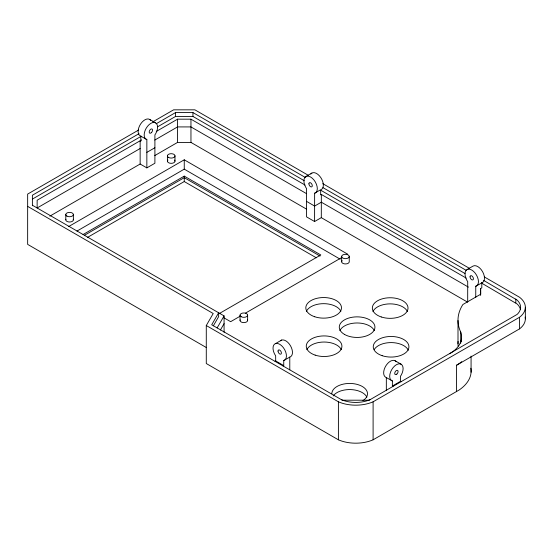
<?xml version="1.0" encoding="UTF-8"?>
<svg xmlns="http://www.w3.org/2000/svg" width="553" height="553" viewBox="0 0 553 553"><rect width="100%" height="100%" fill="white"/><g stroke="black" fill="none" stroke-linecap="round" stroke-linejoin="round"><path stroke-width="0.83" d="M475.746 297.41L475.76 286.24L482.513 282.535A9.491 5.482 60 0 0 482.52 271.571A9.491 5.482 60 0 0 473.036 266.097L466.995 269.574A9.491 5.482 60 0 0 466.988 280.537L467.707 281.581L467.686 302.201L321.3 217.661L314.595 221.532L306.542 216.866L306.576 188.552L305.857 187.502A9.491 5.482 60 0 1 305.857 176.545L311.899 173.061M314.595 221.532L314.629 193.204L319.993 190.108M321.3 217.661L321.341 194.449L320.671 194.836L320.671 189.72L321.39 189.492A9.491 5.482 60 0 0 320.726 177.492A9.491 5.482 60 0 0 310.834 174.05M480.626 295.426L480.64 288.542L481.801 287.864L481.794 282.756M470.859 368.236A50.565 29.191 0 0 1 459.142 389.996L373.102 439.808A28.687 16.562 0 0 1 338.401 439.808L206.283 363.528L206.283 325.523L213.216 313.516L27.65 206.38M213.34 325.835L218.642 316.648L218.642 312.777L211.709 324.784L342.335 400.199L369.169 400.199L517.179 314.374A23.938 13.818 0 0 0 517.179 300.134L483.695 280.433M217.135 327.915L224.076 315.908L32.392 205.246M220.398 330.017L224.076 323.657M456.432 391.69L456.432 365.312L459.142 363.611A50.565 29.191 0 0 0 461.714 361.703M138.609 130.031L27.65 194.089L27.65 244.378L206.483 347.63M152.759 121.86L173.607 109.826L194.891 109.826L308.581 175.46M139.031 133.66L32.392 195.23L32.392 205.778M156.188 123.754L175.578 112.563L192.928 112.563L305.795 177.727M32.392 199.101L141.271 136.238M157.674 126.768L175.578 116.434L192.928 116.434L304.302 180.734M141.609 139.923L37.141 200.234L37.141 207.983L140.144 148.515M156.264 131.462L177.541 119.178L190.958 119.178L305.083 185.061M154.799 140.054L177.541 126.92L190.958 126.92L306.576 193.674M49.825 216.154L140.144 164.027L146.849 167.884L154.902 163.239L154.902 134.87L155.621 133.819A9.491 5.482 -60 0 0 155.621 122.863L149.587 119.379M154.799 155.566L177.541 142.418L190.958 142.418L306.542 209.138M68.759 226.495L184.253 159.81L347.63 254.138M76.95 231.099L184.253 169.149L340.171 259.17M83.061 234.541L184.253 176.124L320.795 254.954L219.603 313.371M84.554 235.232L184.253 177.672L320.049 256.074M87.526 237.389L184.253 181.543L316.316 257.795M240.334 316.088L230.649 321.68L223.93 317.802M245.553 313.074L341.671 257.58M275.622 343.544L281.657 340.054M275.028 361.337L275.698 360.95L283.744 365.602L283.744 360.549L289.862 357.058A9.491 5.482 60 0 0 290.491 345.791A9.491 5.482 60 0 0 280.426 340.779M283.074 365.989L283.744 365.602M396.169 361.752A9.491 5.482 -60 0 0 386.277 365.194A9.491 5.482 -60 0 0 385.614 377.201L392.374 380.906L392.374 386.029L400.427 381.376L401.098 381.764M206.283 325.523L338.401 401.803A28.687 16.562 0 0 0 373.102 401.803L519.509 317.277A28.687 16.562 0 0 0 519.509 297.238L484.352 276.942M456.432 365.312L519.509 328.897A28.687 16.562 0 0 0 525.184 317.09M146.849 152.365L154.902 147.741M370.068 399.681L368.084 400.455A23.938 13.818 0 0 1 343.42 400.455L341.436 399.681M314.629 193.204L315.348 192.983A9.491 5.482 60 0 0 315.348 182.027A9.491 5.482 60 0 0 305.857 176.545M475.76 286.24L476.479 286.012A9.491 5.482 60 0 0 476.486 275.055A9.491 5.482 60 0 0 466.995 269.574M283.744 360.549L283.82 360.542A9.491 5.482 60 0 0 284.657 349.641A9.491 5.482 60 0 0 274.758 343.959A9.491 5.482 60 0 0 275.65 355.856L275.698 360.95M146.849 167.884L146.849 139.522L140.096 135.81A9.491 5.482 -60 0 1 140.752 123.81A9.491 5.482 -60 0 1 150.651 120.367M146.849 139.522L146.13 139.301A9.491 5.482 -60 0 1 146.13 128.344A9.491 5.482 -60 0 1 155.621 122.863M392.374 380.906L391.655 380.685A9.491 5.482 -60 0 1 391.655 369.729A9.491 5.482 -60 0 1 401.146 364.247A9.491 5.482 -60 0 1 401.146 375.204L400.427 376.261L400.427 381.376M322.793 183.665L469.393 268.309M322.987 187.654L466.504 270.507M320.74 190.232L465.004 273.521M481.449 283.012L517.179 304.012A23.938 13.818 0 0 1 520.456 309.639M321.341 194.449L466.207 278.09M468.446 287.131L321.341 202.198L314.629 206.069L306.576 201.396M395.105 360.763L401.146 364.247M392.374 386.029L393.045 386.416M480.64 288.542L480.716 294.21L462.909 304.489A78.346 45.235 0 0 0 460.711 332.063L460.711 343.254M525.35 307.254L525.35 318.881M519.509 317.277L519.509 328.897M515.831 298.993L515.831 302.864M471.073 356.097L471.073 372.266M461.402 339.196L461.402 341.782M458.002 320.512L458.002 343.752M386.333 377.423L386.333 390.287M373.102 401.803L373.102 439.808M349.247 256.481A3.795 2.191 0 0 1 343.551 258.382A3.795 2.191 0 0 1 343.551 254.587A3.795 2.191 0 0 1 349.247 256.481L349.247 261.749A3.795 2.191 0 0 1 344.471 263.871A3.795 2.191 0 0 1 342.162 260.657M341.657 256.481L341.657 261.749M338.401 401.803L338.401 439.808M289.786 357.065L289.786 369.839M247.626 315.155L247.626 320.422M240.037 315.155L240.037 320.422M224.076 315.908L224.076 332.263M192.928 112.563L192.928 116.434M190.958 119.178L190.958 142.418M184.253 159.81L184.253 169.149M184.253 176.124L184.253 181.543M177.541 119.178L177.541 142.418M175.578 112.563L175.578 116.434M174.997 155.877L174.997 161.151M167.407 155.877L167.407 161.151M140.815 136.038L140.815 141.153L140.144 140.766L140.144 164.027M73.376 214.55L73.376 219.818M65.786 214.55L65.786 219.818M174.485 160.052A3.795 2.191 0 0 1 171.202 163.342A3.795 2.191 0 0 1 167.912 160.052M247.502 319.855A3.795 2.191 0 0 1 243.832 322.613A3.795 2.191 0 0 1 240.168 319.855M73.245 219.251A3.795 2.191 0 0 1 69.581 222.009A3.795 2.191 0 0 1 65.918 219.251M331.821 393.743A17.834 10.293 0 0 1 356.049 384.128A17.834 10.293 0 0 1 362.906 400.635M306.431 311.298A17.834 10.293 0 0 1 323.657 303.666A17.834 10.293 0 0 1 340.883 311.298M306.867 349.662A17.834 10.293 0 0 1 324.093 342.031A17.834 10.293 0 0 1 341.319 349.662M372.957 311.505A17.834 10.293 0 0 1 390.183 303.874A17.834 10.293 0 0 1 407.409 311.505M339.881 330.604A17.834 10.293 0 0 1 357.107 322.973A17.834 10.293 0 0 1 374.333 330.604M333.183 395.92A17.834 10.293 0 0 1 350.823 389.589A17.834 10.293 0 0 1 366.881 397.199M374.201 349.586A17.834 10.293 0 0 1 391.669 342.597A17.834 10.293 0 0 1 408.314 350.229M449.582 353.768A41.067 23.71 0 0 0 461.313 339.888L461.582 337.924A41.067 23.71 0 0 0 460.711 332.063M458.126 346.088A78.346 45.235 0 0 1 458.078 341.415M308.927 183.796A2.371 1.369 60 0 0 311.443 186.928A2.371 1.369 60 0 0 311.443 183.568A2.371 1.369 60 0 0 308.927 183.796M470.064 276.825A2.371 1.369 60 0 0 472.58 279.956A2.371 1.369 60 0 0 472.58 276.604A2.371 1.369 60 0 0 470.064 276.825M278.041 351.072A2.371 1.369 60 0 0 280.558 354.203A2.371 1.369 60 0 0 280.558 350.851A2.371 1.369 60 0 0 278.041 351.072M151.315 132.699A2.371 1.369 -60 0 0 152.061 129.029A2.371 1.369 -60 0 0 149.255 131.517A2.371 1.369 -60 0 0 151.315 132.699M396.833 374.091A2.371 1.369 -60 0 0 397.586 370.413A2.371 1.369 -60 0 0 394.78 372.902A2.371 1.369 -60 0 0 396.833 374.091M168.513 157.432A3.795 2.191 0 0 0 174.866 156.451A3.795 2.191 0 0 0 170.22 153.762A3.795 2.191 0 0 0 168.513 157.432M66.899 216.099A3.795 2.191 0 0 0 73.245 215.117A3.795 2.191 0 0 0 68.6 212.435A3.795 2.191 0 0 0 66.899 216.099M241.149 316.703A3.795 2.191 0 0 0 247.502 315.722A3.795 2.191 0 0 0 242.85 313.033A3.795 2.191 0 0 0 241.149 316.703M344.498 334.427A17.834 10.293 0 0 0 374.333 329.816A17.834 10.293 0 0 0 352.489 317.208A17.834 10.293 0 0 0 344.498 334.427M381.266 316.966A17.834 10.293 0 0 0 408.017 308.049A17.834 10.293 0 0 0 381.266 299.132A17.834 10.293 0 0 0 381.266 316.966M315.175 355.123A17.834 10.293 0 0 0 341.927 346.206A17.834 10.293 0 0 0 315.175 337.295A17.834 10.293 0 0 0 315.175 355.123M314.74 316.758A17.834 10.293 0 0 0 341.491 307.841A17.834 10.293 0 0 0 314.74 298.924A17.834 10.293 0 0 0 314.74 316.758M382.171 355.69A17.834 10.293 0 0 0 408.923 346.772A17.834 10.293 0 0 0 382.171 337.855A17.834 10.293 0 0 0 382.171 355.69"/></g></svg>
